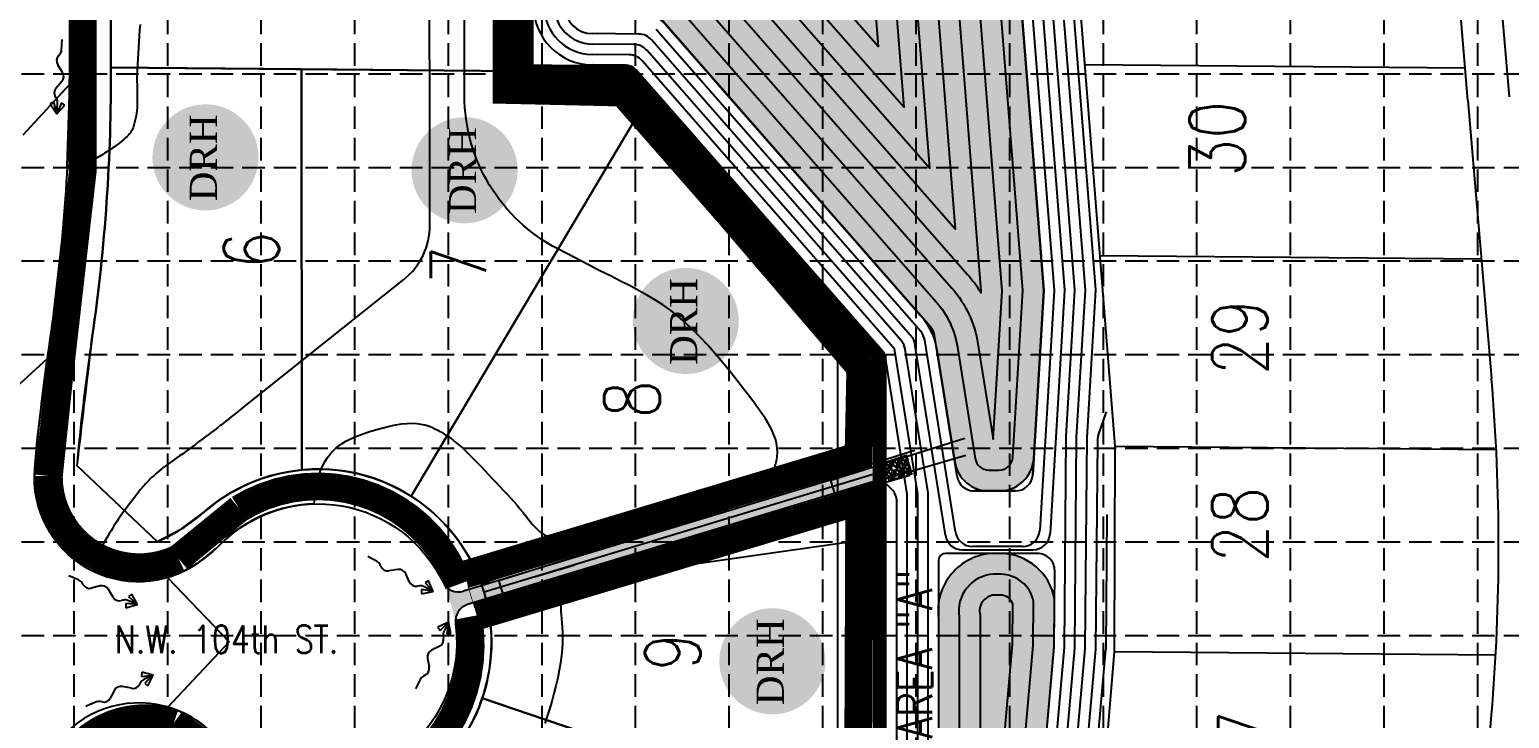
# Model space of a CAD drawing. Extents: x 4918 to 6001, y 3085 to 4816.
# Drawn here: x 5203.9 to 5630.9, y 3953.6 to 4152.3 of the extents above; entities that cross this region are included whole.
import ezdxf
from ezdxf.enums import TextEntityAlignment as Align

# ---------------------------------------------------------------- set-up
doc = ezdxf.new("R2010")
doc.units = 0
doc.header["$LTSCALE"] = 40
doc.header["$MEASUREMENT"] = 0
for name, pattern in [('ACAD_ISO02W100', [15, 12, -3]), ('HIDDEN', [0.35, 0.25, -0.1]), ('HIDDEN2', [0.175, 0.125, -0.05]), ('PROPERTY', [2.7375000000000003, 1.875, -0.1, 0.1875, -0.1, 0.1875, -0.1, 0.1875])]:
    doc.linetypes.add(name, pattern=pattern)
doc.layers.get('0').update_dxf_attribs({"linetype": 'CONTINUOUS'})
for name, color, linetype in [('area', 1, 'CONTINUOUS'), ('ARROWS', 252, 'CONTINUOUS'), ('base', 5, 'CONTINUOUS'), ('COMMON-AREA$', 3, 'CONTINUOUS'), ('cont-int-pr', 6, 'CONTINUOUS'), ('CONT-PHASE2', 6, 'CONTINUOUS'), ('curb-pr', 3, 'CONTINUOUS'), ('curb-pr-fu', 12, 'CONTINUOUS'), ('DRAINARROW-PR', 7, 'CONTINUOUS'), ('grid', 2, 'CONTINUOUS'), ('LEGEND', 7, 'CONTINUOUS'), ('lots-num-pr-fu', 12, 'CONTINUOUS'), ('lots-pr', 4, 'CONTINUOUS'), ('lots-pr-fu', 12, 'HIDDEN2'), ('lots-pr-num', 3, 'CONTINUOUS'), ('POND-PR-HATCH', 7, 'CONTINUOUS'), ('PROPLINE-PHASE 1', 5, 'PROPERTY'), ('rw-pr', 5, 'CONTINUOUS'), ('rw-pr-ut-fu', 12, 'CONTINUOUS'), ('SILT FENCE', 200, 'CONTINUOUS'), ('SODDED LOT', 2, 'CONTINUOUS'), ('street-name-pr$', 4, 'CONTINUOUS'), ('STS-FLUME-A-HATCH', 254, 'CONTINUOUS'), ('sts-pr-ut', 4, 'CONTINUOUS')]:
    doc.layers.add(name, color=color, linetype=linetype)
doc.styles.add('DRHorton', font='dutcheb.ttf')
doc.styles.add('S100', font='simplex.shx', dxfattribs={"width": 0.8, "height": 5})
doc.styles.add('S240', font='simplex.shx', dxfattribs={"width": 0.8, "height": 10})

# ---------------------------------------------------------------- blocks, each defined once
blk = doc.blocks.new('*U2')
for p, q in [((3.459291519902763e-09, 0.9210410768570796), (3.294843509138445e-09, 1.071887369261276)), ((-0.03935552548790611, 0.8326145054362541), (-0.02084044059213852, 0.8577035896881853)), ((0.03935552869953085, 0.5992811740026696), (-0.03935552548819032, 0.705939531099034)), ((-0.03935552779526574, 0.3659478402376521), (0.039355528701293, 0.4726061995586406)), ((-0.02084044420539044, 0.214183779626353), (-0.03935552779176987, 0.2392728657953853)), ((-0.05448781759650956, 0.1615770675704766), (-0.1073734865445317, 0.1360487793307357)), ((-0.1073734865445317, 0.1360487793307357), (0, 0)), ((0, 0), (-0.05448781759650956, 0.1615770675704766)), ((0.05553357722325813, 0.164177822375791), (0, 0)), ((0, 0), (-1.644195890548872e-10, 0.1508462924047649)), ((0, 0), (0.1057630912840466, 0.1337544070452168)), ((0.1057630912840466, 0.1337544070452168), (0.05553357722325813, 0.164177822375791))]:
    blk.add_line(p, q)
for centre, radius, start, end in [((-0.1066666630046601, 0.9210410768575408), 0.1066666664639516, 323.5736533133453, 359.9999999997523), ((0.0464706971105045, 0.7692770182674515), 0.1066666666131935, 143.573653372874, 216.4263466268689), ((-0.04647069392542502, 0.5359436867794611), 0.1066666666668579, 323.5736533594206, 36.42634664217348), ((0.04647069483273573, 0.3026103530188873), 0.1066666666666699, 143.5736533607184, 216.426346642444), ((-0.1066666668305784, 0.1508462924046365), 0.1066666666661588, 6.896834042118882e-11, 36.42634664145467)]:
    blk.add_arc(centre, radius, start, end)
blk = doc.blocks.new('DRHorton')
h = blk.add_hatch(color=1)
h.paths.add_polyline_path([(78.69822540696084, 25.78470422915278, 1), (40.43404856909645, 25.78470422915278, 1)])
h.paths.add_polyline_path([(42.32948281545312, 17.90510793809595), (76.50029822822269, 17.90510793809595), (76.50029822822269, 34.86907338622756), (42.32948281545312, 34.86907338622756)], flags=24)
at = {"layer": 'base', "color": 176, "style": 'DRHorton'}
blk.add_text('DRH', height=9.814143575853077, dxfattribs=at).set_placement((59.39083912051757, 21.64263810623019), align=Align.CENTER)

msp = doc.modelspace()

# ---------------------------------------------------------------- hatches: boundary and pattern name
at = {"layer": 'LEGEND', "linetype": 'ACAD_ISO02W100'}
h = msp.add_hatch(dxfattribs=at)
h.set_pattern_fill('GRAVEL', color=240, scale=2.468248200017373, angle=105.6652026566405, style=0)
h.set_pattern_definition([(333.6780026566405, (5623.062538144704, 3882.247248654871), (26.72083500108583, -13.01434140834083), [0.3320682398375371, -32.87481498187299]), (290.6349026566405, (5623.360176806645, 3882.100004174416), (-10.37413737686485, 27.8523509270246), [0.5698395254416105, -56.41409574098203]), (238.1756026566405, (5623.560995295047, 3881.566722995447), (19.47760958970734, 31.09678157616919), [0.4018011879844281, -39.77836697542237]), (12.93890265664057, (5624.415058811883, 3880.806478177918), (-48.19781131848264, -10.95275889447997), [0.5189195650752522, -51.37302706945718]), (38.49890265664055, (5624.920802618319, 3880.922670328558), (-25.18646418398979, -19.88044797330219), [0.5088417076745818, -50.37539817073321]), (102.9389026566406, (5625.319033152584, 3881.239424226078), (10.95275889447996, -48.19781131848262), [0.518919565075252, -51.37302706945717]), (143.3594026566405, (5625.202841001945, 3881.745168032513), (32.42971160720663, -24.23074138587366), [0.6862445788026296, -67.93815899999993]), (177.9205026566405, (5624.652202066029, 3882.154713663217), (-56.94974121363357, 1.973751428078018), [0.6478855335261606, -64.1406900333237]), (227.0948026566405, (5624.004742956592, 3882.17822259541), (-25.56363191055916, -27.67661103133081), [0.5206769577936649, -51.54707559128142]), (280.9016026566405, (5623.65027207095, 3881.79683633503), (-4.954577515026104, 26.80870352875995), [0.5944331505065782, -29.12721203358131]), (328.0626026566405, (5623.762692522775, 3881.213130849128), (34.13981713776815, -21.18770707892144), [0.7687309653990101, -76.10442234421062]), (244.4793026566405, (5623.779023313609, 3883.165944534559), (-9.59413507136369, -20.63477179888626), [0.2623772519100466, -25.97545901026361]), (277.1344026566405, (5623.665980863993, 3882.929166536676), (-3.910901107801188, 32.22830869289069), [0.499171111226909, -49.41805848737749]), (330.6652026566405, (5623.727977008884, 3882.433859087353), (2.376568107487108, 0.6664660365277241), [0.3490621286946567, -3.141566562996512]), (308.8638026566405, (5623.489441532356, 3882.187523471673), (-8.085466865654524, 10.5499036763914), [0.1879768464169231, -18.60964115257398]), (37.46660265664053, (5623.607391161642, 3882.041157730539), (-6.463236994368652, -4.37596483218365), [0.2658377358864709, -13.02608608216008]), (136.6290026566405, (5623.818389265636, 3882.20286700845), (-6.752536819217765, 5.796764100240479), [0.4317681893808347, -13.96046858900672]), (267.2303026566405, (5623.504528327609, 3882.499370189534), (1.04363162698951, 5.41960054305417), [0.3122111830683972, -7.493075798386133]), (122.0547026566405, (5623.993941343211, 3880.662748654744), (-13.79434455864589, 21.76628631306788), [0.4373735810430781, -43.30009559443373]), (176.0114026566405, (5623.761813783459, 3881.03344181648), (28.80810632177909, -2.175132636797199), [0.3669322456627824, -36.32621580492125]), (38.86380265664051, (5623.02921485319, 3882.366077023473), (-10.5499036763914, -8.085466865654524), [0.3759512245856462, -18.42166677440526]), (89.27570265664052, (5623.321946335467, 3882.60197628204), (-0.4650250225015675, -25.76507157749688), [0.4373735810430737, -43.30009559443318]), (85.10920265664059, (5625.467413113887, 3881.075957469523), (-1.420794848570463, -13.21577023631639), [0.4217742524189683, -20.66694824152225]), (40.44030265664053, (5625.503372623366, 3881.496196198872), (-22.80992527904863, -19.21394471125418), [0.3533988407820833, -34.98653707063858]), (172.4666026566405, (5625.399117566958, 3883.056308527488), (-13.21576876404117, 1.420808921751199), [0.3759512245856462, -18.42166677440526]), (123.0192026566405, (5625.026410185046, 3883.105597353569), (18.17031356192818, -28.22952097820453), [0.413754914017112, -40.96162541652508]), (175.1092026566405, (5625.725685823801, 3881.891790515178), (13.21577023631639, -1.420794848570468), [0.2108871262094845, -20.87783536773176]), (206.97510265664, (5625.439105516775, 3882.913714485164), (-8.839807023763651, -5.042425567231867), [0.1258559757188854, -12.45978849288545]), (271.6290026566405, (5625.326941806476, 3882.856625519929), (0.3771649004937272, 7.796167949352096), [0.5088417076745811, -9.668004787058042]), (291.6742026566405, (5625.341406603931, 3882.347988754002), (-9.041223886903538, 23.09920775320413), [0.471558818613319, -46.68425640001718]), (49.3553026566405, (5624.032280329119, 3882.262848933175), (-4.086666973441003, -3.709501909457803), [0.3559756919029053, -8.543419073917931]), (98.82240265664052, (5624.264151147345, 3882.532950222576), (-6.576764940324158, 41.73458080797573), [0.621490087275174, -61.52741250556961]), (166.6106026566405, (5624.16883171094, 3883.147086040501), (19.30183585767122, -4.841008484547661), [0.2541209616809885, -25.15804925386387]), (195.6652026566405, (5623.921617355933, 3883.205932484377), (-1.710101541770254, -3.043033202351397), [0.1480948920010423, -2.32015330801633]), (225.9216026566405, (5625.283438899371, 3882.280463431651), (13.97011752753901, 14.17151978516268), [0.3428989129392135, -33.94710098390293]), (153.6780026566405, (5625.04490342284, 3882.034127815972), (-26.72083500108583, 13.01434140834083), [0.6641364796750742, -32.54274674203544]), (105.6652026566405, (5624.449626098976, 3882.328616776884), (-3.043033202351397, 1.710101541770253), [0.6417445320045165, -1.826503668012855]), (70.97000265664055, (5624.276344983101, 3882.946524293621), (-9.971337588989986, -28.43092662673983), [0.3902645958975466, -38.63616537487872]), (359.7198026566405, (5624.403595488648, 3883.315459976714), (10.17273554575107, 0.2892962966054022), [0.3593818744189297, -17.60973652900955]), (313.3112026566405, (5624.762973553953, 3883.313702498074), (36.42854003262377, -38.49010666116607), [0.5851352595371181, -57.92848695585447]), (281.0913026566405, (5625.164353789242, 3882.887934591273), (6.287501149203502, -31.5618395290992), [0.6190341803161512, -61.28431720859759])])
h.paths.add_polyline_path([(5458.532894468024, 4024.060026809247), (5456.975732452311, 4029.612750251862), (5450.472611222107, 4027.469633360868), (5451.746817781699, 4022.356639649721)])
at = {"layer": 'POND-PR-HATCH'}
h = msp.add_hatch(color=150, dxfattribs=at)
edge = h.paths.add_edge_path()
edge.add_line((5483.904778530373, 4001.192352120444), (5481.791906455123, 4001.210403958524))
edge.add_arc((5482.603431615627, 3984.626897270065), 16.60335108260644, 92.80157299274954, 187.4865686755822)
edge.add_line((5466.141616925183, 3982.463584008013), (5466.141616925184, 3893.728423847992))
edge.add_arc((5446.141616925185, 3893.728423847992), 19.99999999999918, 318.7673573605035, 359.9999999999987, ccw=False)
edge.add_line((5461.182407269881, 3880.546063444526), (5390.452650199018, 3799.84492839177))
edge.add_arc((5375.411859854321, 3813.027288795236), 19.99999999999995, 269.830794414638, 318.76735736050523, ccw=False)
edge.add_arc((5374.963299607884, 3782.754884661567), 10.27987285696752, 87.82858742281255, 174.3552667619689)
edge.add_line((5364.733274784025, 3783.766011784459), (5364.81480096473, 3711.283361881098))
edge.add_arc((5384.814788313707, 3711.305857231157), 20.00000000000026, 180.06444444444, 213.1494278836123)
edge.add_line((5368.069842431835, 3700.369368424726), (5398.650015118611, 3653.547820324453))
edge.add_arc((5415.394961000483, 3664.484309130883), 19.99999999999975, 213.1494278836091, 269.49416666668)
edge.add_line((5415.2183941515, 3644.485088542374), (5443.531401182965, 3644.235121879192))
edge.add_arc((5443.372491018881, 3626.235823349534), 18.00000000000049, 0.06444444438369601, 89.49416666668122, ccw=False)
edge.add_line((5461.372479632961, 3626.256069164569), (5461.488456738149, 3523.144064572231))
edge.add_arc((5481.488444087126, 3523.16655992227), 20.00000000000015, 180.0644444443826, 217.5342368434536)
edge.add_line((5465.628655368421, 3510.981852219659), (5466.883385449442, 3509.348677713574))
edge.add_arc((5482.743174168145, 3521.533385416187), 20.00000000000019, 217.534236843463, 259.3136500369481)
edge.add_line((5479.034523881642, 3501.88024538584), (5485.102844241087, 3500.735121603845))
edge.add_arc((5485.479388083919, 3505.442974948673), 4.722887716427364, 265.4270996784497, 352.8417229419726)
edge.add_line((5490.165464226174, 3504.854452416423), (5481.646654137694, 3732.248607654627))
edge.add_line((5481.646654137694, 3732.248607654627), (5483.808094471523, 3796.197746751542))
edge.add_line((5483.808094471523, 3796.197746751542), (5499.48599911899, 3974.361378260812))
edge.add_line((5499.48599911899, 3974.361378260812), (5499.601882787002, 3987.924948076942))
edge.add_arc((5483.943701435217, 3985.318819629636), 15.87358021144725, 9.449617136943706, 90.14049259077369)
edge = h.paths.add_edge_path()
edge.add_line((5377.548137894598, 4157.020495841559), (5380.126432219919, 4156.997732889234))
edge.add_arc((5380.038148795423, 4146.99812259498), 9.99999999999969, 41.23264263944702, 89.494166666654, ccw=False)
edge.add_line((5387.558543967777, 4153.589302796707), (5460.976335091065, 4069.821178571589))
edge.add_arc((5445.935544746359, 4056.638818168135), 19.99999999999959, 9.073396660392973, 41.232642639450376, ccw=False)
edge.add_line((5465.685287458572, 4059.792809734603), (5470.821074935846, 4027.633408175287))
edge.add_arc((5480.695946291953, 4029.210403958522), 10.00000000000033, 189.0733966603952, 270)
edge.add_line((5480.695946291953, 4019.210403958522), (5483.632529255322, 4019.210403958521))
edge.add_arc((5483.632529255323, 4029.210403958521), 10.00000000000045, 269.9999999999948, 356.5975402429835)
edge.add_line((5493.614902064626, 4028.616911670378), (5496.494600425227, 4077.052625475191))
edge.add_line((5496.494600425227, 4077.052625475191), (5482.706710713408, 4251.915823919955))
edge.add_line((5482.706710713408, 4251.915823919955), (5487.214373998422, 4381.384790197759))
edge.add_arc((5378.902387464779, 4171.796670138228), 14.83810361009401, 190.2218011538935, 264.7634201652053)
edge.add_line((5474.675172591338, 4382.83548956816), (5474.622579200853, 4376.126265911968))
edge.add_arc((5459.623040050275, 4376.243846821486), 14.99999999999939, 317.0773806760622, 359.55086940928913, ccw=False)
edge.add_line((5470.607151634029, 4366.028696665192), (5436.352192942358, 4329.19514230629))
edge.add_line((5436.352192942358, 4329.19514230629), (5396.588652579971, 4305.819544651928))
edge.add_line((5396.588652579971, 4305.819544651928), (5381.704841987028, 4303.970518854756))
edge.add_arc((5384.170501699959, 4284.123087731811), 20.00000000000021, 97.08161116217877, 180.0644444444439)
edge.add_line((5364.170514350983, 4284.100592381751), (5364.299791925766, 4169.163511907534))
edge.add_arc((5480.860855324549, 4381.384790197751), 6.353518673872713, 356.0119276877163, 526.8012240340605)
edge.add_line((5483.455040873891, 4387.184566130909), (5478.266669775207, 4387.184566130909))
msp.add_hatch(color=150, dxfattribs=at).paths.add_polyline_path([(5482.706710713408, 4251.915823919958), (5487.214373998422, 4381.384790197761, 0.2957459542866562), (5483.455040873892, 4387.184566130909), (5478.266669775207, 4387.184566130909, 0.234100031451035), (5474.675172591338, 4382.83548956816), (5474.622579200853, 4376.126265911968, -0.1874768186066045), (5470.607151634029, 4366.028696665192), (5436.35219294236, 4329.195142306291), (5396.588652579972, 4305.819544651928), (5381.704841987028, 4303.970518854756, 0.3787804555135879), (5364.170514350983, 4284.100592381751), (5364.299791925766, 4169.163511907534, 0.3372252390650899), (5377.548137894602, 4157.020495841559), (5380.126432219919, 4156.997732889234, -0.2137495212348395), (5387.558543967777, 4153.589302796708), (5460.976335091065, 4069.821178571589, -0.1412494700033303), (5465.685287458572, 4059.792809734603), (5470.821074935846, 4027.633408175287, 0.3685556797465885), (5480.69594629195, 4019.210403958522), (5483.632529255322, 4019.210403958521, 0.3969253969019759), (5493.614902064626, 4028.616911670378), (5496.494600425227, 4077.052625475194)])
at = {"layer": 'STS-FLUME-A-HATCH'}
msp.add_hatch(color=150, dxfattribs=at).paths.add_polyline_path([(5449.720831762443, 4022.60959550144), (5448.562402087921, 4026.438177574373), (5329.111595240852, 3990.295460333084, -0.369172224397012), (5323.161336737272, 3992.906331061956, -0.05953056490838093), (5326.765340169114, 3980.995186835068, -0.3691722243951395), (5330.270024915373, 3986.466878260151)])

# ---------------------------------------------------------------- linework, layer by layer
at = {"color": 7}
msp.add_line((5349.592188830372, 3994.417824388917), (5360.868166256341, 3997.772165730639), dxfattribs=at)
at = {"layer": 'area', "color": 7, "flags": 128}
msp.add_lwpolyline([(5347.268989091091, 4196.539890719159), (5227.269064997607, 4196.404918618751), (5227.330993460077, 4141.346053392441), (5282.331574417934, 4140.860470505333), (5347.332261005002, 4140.286599820643)], close=True, dxfattribs=at)
msp.add_lwpolyline([(5282.331574417934, 4140.860470505333), (5227.330993459378, 4141.346053392383), (5227.33328580419, 4139.307993669168, -0.03728565400306597), (5221.598269193018, 4061.327427345812, -0.0006825624629997068), (5217.490177263557, 4026.514639521036), (5240.670462066591, 4004.644246283355), (5247.694064417905, 4008.245847736911), (5254.022118148911, 4012.963713673747, -0.1588869301228586), (5282.461566903912, 4025.287782405841), (5282.331574417934, 4140.860470505333)], format="xyb", dxfattribs=at)
for points in [[(5282.331574417934, 4140.860470505333), (5227.330993459611, 4141.346053392412), (5227.33328580419, 4139.307993669168, -0.03728565400306597), (5221.598269193018, 4061.327427345812, -0.0006825624630008324), (5217.490177263557, 4026.514639520978), (5240.670462067057, 4004.644246283297), (5247.694064417206, 4008.245847736736), (5254.022118149143, 4012.963713673951, -0.1588869301200364), (5282.461566903912, 4025.287782405783)], [(5377.87711467273, 4125.151820857911), (5364.747131958655, 4140.13284938435), (5282.331574417702, 4140.860470505246), (5282.461566903912, 4025.287782405754, -0.1665138631097708), (5313.965967625198, 4017.704143588275)], [(5437.141616925182, 4029.340463495948), (5437.141616925415, 4057.532295525005), (5377.87711467273, 4125.151820857853), (5313.965967625198, 4017.704143588275, -0.16651386310868), (5334.204542694664, 3992.397248842655)], [(5437.14161692495, 4029.34046349589), (5334.204542694431, 3992.397248842626, -0.1696337628449116), (5334.485025886963, 3959.420645398775), (5437.14161692495, 3924.537496636756)], [(5437.141616925415, 3892.599822557608), (5437.141616926114, 3924.537496636465), (5334.485025887196, 3959.420645398746, -0.1665138631094065), (5314.679844387392, 3933.773157641135), (5382.774485857975, 3830.568092654972)]]:
    msp.add_lwpolyline(points, format="xyb", close=True, dxfattribs=at)
at = {"layer": 'cont-int-pr', "color": 43}
for points, elevation in [([(5265.021466547575, 4042.921085478782), (5311.841303625553, 4080.207149826763, 0.2287150923331019), (5319.382018993016, 4095.874566793314), (5319.061479362933, 4382.063607501106, 0.4595795457121534), (5277.100627183695, 4422.197768806506, 0.07516855689530787), (5254.692633371865, 4415.052277056914), (5254.679036378795, 4415.04691656174), (5243.671456241464, 4410.738226171581), (5242.289591350513, 4410.197323638794)], 1223), ([(5285.9747997849, 4015.490397352588), (5286.053202920914, 4016.421282555059), (5286.392016765566, 4019.079459454093), (5286.809171692095, 4021.382237874084), (5287.298028645476, 4023.367482852026), (5287.851948570682, 4025.073059424914), (5288.464292412685, 4026.536832629743), (5289.128421116459, 4027.796667503508), (5289.837695626977, 4028.890429083201), (5290.58547688921, 4029.855982405817), (5291.368777338897, 4030.726874513538), (5292.19921537482, 4031.51938046929), (5293.092060886526, 4032.245457341187), (5294.062583763564, 4032.917062197343), (5295.126053895479, 4033.546152105868), (5296.297741171819, 4034.144684134879), (5297.592915482132, 4034.724615352487), (5299.026846715963, 4035.297902826807), (5300.605952649117, 4035.871853631826), (5302.301242602418, 4036.435174865035), (5304.074873782948, 4036.971923629799), (5305.889003397787, 4037.466157029482), (5307.705788654017, 4037.90193216745), (5309.487386758718, 4038.263306147067), (5311.195954918973, 4038.5343360717), (5312.793650341863, 4038.699079044711), (5314.251703651661, 4038.74635291352), (5315.577639141417, 4038.684018501751), (5316.788054521372, 4038.524697377082), (5317.899547501771, 4038.281011107191), (5318.928715792855, 4037.965581259756), (5319.892157104866, 4037.591029402453), (5320.806469148048, 4037.169977102962), (5321.688249632643, 4036.715045928959), (5322.552547152823, 4036.235425257917), (5323.408213838483, 4035.726575706489), (5324.262552703448, 4035.180525701121), (5325.122866761542, 4034.58930366826), (5325.99645902659, 4033.944938034354), (5326.890632512417, 4033.239457225849), (5327.812690232847, 4032.464889669192), (5328.769935201705, 4031.613263790832), (5329.7673467466, 4030.680040221333), (5330.80060945027, 4029.674408407746), (5331.863084209238, 4028.608990001237), (5332.948131920029, 4027.496406652975), (5334.049113479164, 4026.349280014127), (5335.159389783166, 4025.180231735862), (5336.27232172856, 4024.001883469347), (5337.381270211868, 4022.826856865751), (5338.479706781337, 4021.665891384078), (5339.561545592113, 4020.522197714679), (5340.620811451068, 4019.397104355739), (5341.651529165072, 4018.291939805447), (5342.647723540996, 4017.208032561988), (5343.603419385709, 4016.146711123549), (5344.512641506084, 4015.109303988318), (5345.369414708991, 4014.097139654481), (5346.170751397864, 4013.112210952808), (5346.925614362399, 4012.159168044405), (5347.645953988853, 4011.243325422961), (5348.343720663485, 4010.369997582165), (5349.030864772555, 4009.544499015706), (5349.719336702319, 4008.772144217274), (5350.421086839037, 4008.058247680556), (5351.148065568969, 4007.408123899244), (5351.924837526528, 4006.830630237582), (5352.826424338754, 4006.348795542046), (5353.940461880843, 4005.98919152967), (5355.354586027994, 4005.778389917483), (5357.156432655401, 4005.742962422521), (5359.43363763826, 4005.909480761814), (5362.273836851768, 4006.304516652396), (5365.764666171123, 4006.954641811299), (5369.948068357428, 4007.872235739893), (5374.683213715422, 4009.012909076903), (5379.78357943575, 4010.31808024539), (5385.062642709058, 4011.729167668417), (5390.333880725993, 4013.187589769045), (5395.410770677202, 4014.634764970337), (5400.106789753331, 4016.012111695354), (5404.235415145026, 4017.261048367158), (5407.655757402025, 4018.338917088756), (5410.409460510434, 4019.266754682925), (5412.583801815449, 4020.081521652385), (5414.266058662271, 4020.820178499859), (5415.543508396095, 4021.519685728066), (5416.503428362118, 4022.217003839729), (5417.23309590554, 4022.94909333757), (5417.819788371557, 4023.752914724308), (5418.334327305174, 4024.657143631635), (5418.781711050624, 4025.657316207126), (5419.150482151946, 4026.740683727324), (5419.42918315318, 4027.894497468775), (5419.606356598367, 4029.106008708022), (5419.670545031544, 4030.36246872161), (5419.610290996753, 4031.651128786083), (5419.414137038032, 4032.959240177986), (5419.07137368667, 4034.280665731628), (5418.574283422942, 4035.63571451238), (5417.915896714374, 4037.051307143378), (5417.089244028488, 4038.55436424776), (5416.087355832809, 4040.171806448659), (5414.903262594862, 4041.930554369215), (5413.52999478217, 4043.857528632561), (5411.960582862259, 4045.979649861834), (5410.195056785301, 4048.309587617739), (5408.261444432076, 4050.803007211254), (5406.194773166012, 4053.401322890923), (5404.030070350537, 4056.045948905291), (5401.80236334908, 4058.678299502904), (5399.546679525071, 4061.239788932308), (5397.298046241937, 4063.671831442047), (5395.091490863108, 4065.915841280668), (5392.950365448702, 4067.929389231198), (5390.8513208456, 4069.734672214601), (5388.759332597373, 4071.370043686321), (5386.639376247594, 4072.873857101803), (5384.456427339833, 4074.284465916493), (5382.175461417662, 4075.640223585836), (5379.76145402465, 4076.979483565279), (5377.179380704372, 4078.340599310266), (5374.407576272276, 4079.755061676959), (5371.477812631328, 4081.226911124388), (5368.43522095637, 4082.7533255123), (5365.324932422248, 4084.331482700443), (5356.294768682439, 4089.02138473911, -0.2796284452211852), (5329.340065619419, 4133.337612452952), (5329.086455441012, 4358.815337696194)], 1222), ([(5265.021466547575, 4042.921085478782, -0.003460605000222545), (5259.035582739111, 4038.208462397507, -1.526203992995154e-05), (5259.032148868129, 4038.205797404564), (5258.977341078968, 4038.163264476577, -0.01149767495193612), (5244.329015337829, 4027.325959022477, 0.03154562310309162), (5239.148104397205, 4023.161676954557, 0.006201677120732422), (5238.947086824901, 4022.973464468923, 0.004004120396180868), (5238.641767389503, 4022.675669427626, 0.02531177289494209), (5236.35366680568, 4020.166015902558, 0.01240162928333051), (5232.084920809183, 4014.709164287667, 0.0001553225224725583), (5232.04151186422, 4014.650706108358, 4.951337910175345e-05), (5231.905413980643, 4014.467268159327, 0.03466113212235285), (5224.913445106486, 4003.532895673542, -0.06137486951030199), (5220.630441479314, 3997.561645506786, -0.008099833400216036), (5220.595515875713, 3997.524974052682, -0.0001913330136325158), (5220.216051338773, 3997.139545077247, -0.2899938257476839), (5205.368098957743, 4025.598890408285), (5206.01072556739, 4033.764169475857), (5208.90328585418, 4057.359490086808), (5194.102592469718, 4043.862808723767), (5183.189911197728, 4061.219502461333), (5180.073828642135, 4037.321704551389)], 1223)]:
    msp.add_lwpolyline(points, format="xyb", dxfattribs=dict(at, elevation=elevation))
at = {"layer": 'cont-int-pr', "color": 43, "flags": 128}
for points, elevation in [([(5235.726688679389, 4153.796853530643, 0.007234524997105123), (5234.900610227182, 4140.531376031992, 0.02169692878446883), (5234.880945027651, 4135.99674699036, -0.01775264939601615), (5234.900610227185, 4130.455459893771, -0.06950687192976245), (5233.855068880894, 4124.39161144499, -0.125030154715701), (5232.02344838882, 4121.45908657299, -0.02217686227835764), (5230.543345144376, 4120.162565150527, -0.01650974900573429), (5228.426996090866, 4118.580214138813, -0.01253565637344551), (5224.51599172156, 4115.995834593878, -0.02794867163315722), (5222.672672414125, 4114.981692286766, -0.04439791534689293), (5219.833075103228, 4113.918190207329, -0.02802498855097028), (5215.144061643185, 4112.901190394795, -0.01200973524356212), (5214.891760410399, 4112.867299386837, -0.001319558098215206), (5214.680197612431, 4112.844603021137), (5215.476588868093, 4136.57040822934), (5201.933828091595, 4121.830594286582)], 1224), ([(5285.9747997849, 4015.490397352588, 0.1890457992659567), (5259.109616921441, 4004.039874059265, -0.1235301172031075), (5243.696738210578, 3994.302781982043, -0.7920307601949578)], 1222), ([(5243.696738210578, 3994.302781982043), (5261.410156264585, 3975.734668366046), (5243.781788909381, 3956.887987186208, -0.101231165433504), (5254.426086695043, 3951.2944283067, 0.2840969437082562), (5296.165756260849, 3936.538256604459, -24.05925607705914)], 1222)]:
    msp.add_lwpolyline(points, format="xyb", dxfattribs=dict(at, elevation=elevation))
at = {"layer": 'cont-int-pr', "color": 43, "elevation": 1221, "flags": 128}
for points in [[(5435.028364460101, 4022.343128674943), (5473.70294985545, 4034.468489581282)], [(5339.313812636756, 3993.382386811928), (5459.308545678742, 4031.003460964901)], [(5436.186794134622, 4018.514546602009), (5474.018642825359, 4029.549774951252)], [(5340.472242311276, 3989.553804738995), (5457.828022626024, 4023.785487268267)], [(5436.186794134622, 4018.514546602009), (5435.028364460101, 4022.343128674943)], [(5340.472242311276, 3989.553804738995), (5339.313812636756, 3993.382386811928)]]:
    msp.add_lwpolyline(points, dxfattribs=at)
at = {"layer": 'cont-int-pr', "color": 43, "elevation": 1222}
msp.add_lwpolyline([(5445.723568096485, 4005.211604996211), (5362.728053710644, 3993.349593585688), (5361.112812952041, 3992.791843022341), (5359.97905046217, 3992.305866427021), (5359.215691321814, 3991.853791165111), (5358.711660611761, 3991.397744601998), (5358.355883412793, 3990.899854103067), (5358.056129255482, 3990.329334194153), (5357.795545469535, 3989.683748042892), (5357.576123834445, 3988.96774597737), (5357.399856129706, 3988.185978325673), (5357.268734134811, 3987.343095415887), (5357.184749629251, 3986.443747576097), (5357.149894392523, 3985.492585134392), (5357.166160204117, 3984.494258418855), (5357.231997980264, 3983.450096205976), (5357.331695184143, 3982.348141065848), (5357.445998415672, 3981.17311401697), (5357.555654274767, 3979.909736077838), (5357.641409361345, 3978.54272826695), (5357.684010275322, 3977.056811602803), (5357.664203616616, 3975.436707103893), (5357.562735985142, 3973.667135788718), (5357.365112013052, 3971.740679555061), (5357.075868461429, 3969.681363817849), (5356.704300123592, 3967.521074871291), (5356.259701792857, 3965.291699009602), (5355.751368262543, 3963.025122526993), (5355.188594325968, 3960.753231717674), (5354.580674776449, 3958.50791287586), (5353.936904407304, 3956.321052295761), (5353.261930639418, 3954.215236102444), (5352.541811403938, 3952.175849744396)], dxfattribs=at)
at = {"layer": 'CONT-PHASE2', "color": 5, "flags": 128}
for points, elevation in [([(5476.698484517941, 4251.78396941528), (5481.203767410387, 4381.184566130909), (5480.662415400545, 4381.184566130909), (5480.622394861084, 4376.079233548162, -0.1874768186065981), (5475.000796267531, 4361.942636602675), (5440.148740884362, 4324.467038163621), (5398.559687556557, 4300.01828514624), (5382.444539900907, 4298.016289517873, 0.3787804555135798), (5370.170510555676, 4284.107340986769), (5370.299110315207, 4169.772887118631, 0.3159034586997335), (5377.88093480665, 4163.017791514511), (5380.179402274616, 4162.997499065787, -0.2137495212348425), (5392.070781071188, 4157.544010917744), (5465.488572194477, 4073.775886692626, -0.141249470003328), (5471.610210272236, 4060.739007204544), (5476.74599774951, 4028.579605645228, 0.3685556797466232), (5480.695946291952, 4025.210403958522), (5483.632529255324, 4025.210403958521, 0.3969253969019511), (5487.625478379045, 4028.973007043264), (5490.480554406612, 4076.994580154626)], 1214), ([(5470.690258322475, 4251.652114910609), (5474.193211068746, 4352.263815985835), (5443.945288826365, 4319.73893402095), (5400.530722533142, 4294.217025640553), (5383.184237814787, 4292.06206018099, 0.3787804555136045), (5376.170506760369, 4284.114089591788), (5376.298106646765, 4170.668594997756, 0.2458260009732957), (5378.344531979251, 4169.013932392968), (5380.232372329314, 4168.997265242339, -0.2137495212348566), (5396.583018174601, 4161.498719038781), (5470.00080929789, 4077.730594813662, -0.1412494700033272), (5477.5351330859, 4061.685204674485), (5481.92532693161, 4034.194579832206), (5484.466508387997, 4076.936534834057)], 1213), ([(5464.682032127008, 4251.520260405939), (5467.637393388231, 4336.404055684054), (5447.741836768368, 4315.01082987828), (5402.501757509726, 4288.415766134866), (5383.923935728666, 4286.107830844107, 0.3787804555135489), (5382.170502965062, 4284.120838196806), (5382.293343044325, 4174.907155163303, -0.1950487500016135), (5401.095255278013, 4165.453427159818), (5474.513046401302, 4081.685302934699, -0.04357322086718985), (5478.421263770601, 4076.353737885901), (5478.452462369382, 4076.878489513488)], 1212), ([(5458.673805931541, 4251.388405901267), (5461.081575707715, 4320.544295382271), (5451.53838471037, 4310.282725735609), (5404.472792486311, 4282.614506629179), (5388.174478409262, 4280.589756113128), (5388.287638649254, 4179.982147776142, -0.1526884776440721), (5405.607492381425, 4169.408135280854), (5471.023072903865, 4094.770361634683)], 1211), ([(5452.665579736075, 4251.256551396596), (5454.539776635644, 4305.087177121191), (5406.443827462896, 4276.813247123492), (5394.180443473215, 4275.289758685101), (5394.28270057446, 4184.375826438507, -0.1223666323888264), (5410.119729484837, 4173.362843401891), (5463.620718668995, 4112.319362801673)], 1210), ([(5446.657353540608, 4251.124696891924), (5448.163309314883, 4294.378712337923), (5408.41486243948, 4271.011987617805), (5400.186408537168, 4269.989761257075), (5400.278283887264, 4188.305953952535, -0.09921084743097974), (5414.631966588249, 4177.317551522928), (5456.218364434126, 4129.868363968665)], 1209), ([(5440.649127345141, 4250.992842387252), (5441.786841994123, 4283.670247554655), (5410.385897416065, 4265.210728112118), (5406.192373601121, 4264.689763829049), (5406.274251622956, 4191.89430181352, -0.08075016621873372), (5419.144203691661, 4181.272259643964), (5448.816010199256, 4147.417365135657)], 1208), ([(5477.81699087322, 3796.562327996573), (5493.488249783412, 3974.650437380067), (5493.597112818357, 3987.39227926506, 0.3472062556167877), (5484.165693912183, 3995.189903943532), (5481.932270156429, 3995.208985744307, 0.4438854966508693), (5472.141616925183, 3982.900198812366), (5472.141616925184, 3893.728423847992, -0.1818779381769464), (5465.69464437329, 3876.591355323486), (5394.964887302427, 3795.89022027073, -0.2168314559534919), (5375.335076906919, 3787.027402172811), (5374.744227635083, 3787.029147070748, 0.3554798668741735), (5370.733680336385, 3783.408820812864), (5370.814797169423, 3711.290110486115, 0.1453717256141404), (5373.093326196396, 3703.650315066655), (5403.673498883172, 3656.828766966382, 0.2509263183753242), (5415.271364206195, 3650.484854718927), (5443.58437123766, 3650.234888055745, -0.4113013259057985), (5467.372475837653, 3626.262817769581), (5467.488452942842, 3523.150813177243, 0.1649652728285749), (5470.386591984033, 3514.637264530442), (5471.641322065054, 3513.004090024356, 0.1843436685475354), (5480.147118967592, 3507.776187394944), (5484.079599449234, 3507.034107765818), (5475.642856700712, 3732.237624493624)], 1216), ([(5471.825887274916, 3796.926909241586), (5487.490500447836, 3974.939496499318), (5487.590340171908, 3986.625207618933, 0.3082390336762992), (5484.062998862736, 3989.190562361056), (5482.141190457883, 3989.206981800051, 0.4582670194991252), (5478.141616925183, 3983.494178921196), (5478.141616925184, 3893.728423847992, -0.1818779381769526), (5470.206881476698, 3872.636647202447), (5399.477124405837, 3791.93551214969, -0.2052487919844367), (5376.736331960337, 3781.054710331177), (5376.814793374117, 3711.296859091133, 0.1453717256141395), (5378.116809960958, 3706.931261708584), (5408.696982647733, 3660.109713608311, 0.2509263183753542), (5415.32433426089, 3656.484620895479), (5443.637341292355, 3656.234654232298, -0.4113013259058065), (5473.372472042346, 3626.269566374592), (5473.488449147535, 3523.157561782254, 0.1649652728285714), (5475.144528599644, 3518.292676841225), (5476.399258680666, 3516.659502335138, 0.06116548171258396), (5477.766870547252, 3515.269488683904), (5469.639059263732, 3732.226641332602)], 1215)]:
    msp.add_lwpolyline(points, format="xyb", close=True, dxfattribs=dict(at, elevation=elevation))
for points, elevation in [([(5476.431078470888, 4019.210403958522), (5488.344088266169, 4019.210403958521, 0.3969253969019871), (5493.335274670821, 4023.91365781445), (5496.494600425227, 4077.052625475191), (5482.706710713408, 4251.915823919955)], 1215), ([(5349.311100812213, 4159.100661110819, 0.4113013259053681), (5366.161008237203, 4142.120444658137)], 1220), ([(5352.311098914562, 4159.104035413327, 0.4113013259053646), (5366.187493264551, 4145.120327746413)], 1219), ([(5355.311097016908, 4159.107409715836, 0.4113013259053646), (5366.2139782919, 4148.12021083469)], 1218), ([(5358.311095119255, 4159.110784018345, 0.4113013259053646), (5366.240463319249, 4151.120093922966)], 1217), ([(5471.493642792834, 4023.421906066903), (5465.003434064312, 4064.062456250861, 0.141249470003278), (5463.826195972436, 4066.569548460107), (5386.082231316449, 4155.273743852198)], 1215), ([(5383.341569394626, 4149.297706464571, 0.2137495212348059), (5379.625513520698, 4151.001921510835)], 1217), ([(5471.010794227391, 4007.421906066903), (5462.177343336333, 4062.73542821264, 0.1412494700033217), (5461.000105244457, 4065.242520421886), (5384.71190035554, 4152.285725158385)], 1216), ([(5381.971238433719, 4146.30968777076, 0.2137495212348088), (5378.25518255979, 4148.013902817024)], 1218), ([(5380.600907472808, 4143.321669076948, 0.2137495212348022), (5376.88485159888, 4145.025884123212)], 1219), ([(5463.141616925182, 4018.650289633912), (5456.525161880374, 4060.081372136192, 0.1412494700032562), (5455.347923788498, 4062.588464345437), (5381.971238433719, 4146.30968777076)], 1218), ([(5370.04784674024, 3680.882165642297), (5356.149330933406, 3702.162294863188, -0.1453717256142195), (5355.823826786695, 3703.253694208825), (5355.714922734108, 3800.077245225608, -0.4154084748920911), (5357.720827849575, 3802.079486039261), (5379.474877620924, 3802.015241910677, 0.2168314559535261), (5380.984863035964, 3802.696997148978), (5456.645695959652, 3889.024383935578, 0.1818779381769645), (5457.141616925182, 3890.342619975924), (5457.141616925182, 4018.01551992699, 0.03961085877969912), (5457.116591196404, 4018.330919083638), (5450.736609745555, 4058.281245363004, 0.1412494700032836), (5450.265714508804, 4059.284082246702), (5379.230576511898, 4140.333650383135)], 1220), ([(5379.230576511898, 4140.333650383135, 0.213749521234828), (5375.514520637969, 4142.037865429399)], 1220), ([(5459.214881929493, 4062.262329477678, 0.1412494700033095), (5458.743986692743, 4063.265166361376)], 1217), ([(5453.562700473535, 4059.608273401231, 0.1412494700033001), (5453.091805236785, 4060.61111028493)], 1219), ([(5511.99198199583, 4033.532733635438), (5511.481495987616, 3973.783049046066, -0.01981827114020526), (5511.473863994915, 3973.624748994471), (5495.785576257181, 3795.41477650168), (5493.651840022827, 3732.199782735671), (5502.726807175202, 3490.102534424121, -0.1166976116421673), (5502.280919106599, 3487.843524390893), (5462.70010004504, 3400.902818222093, 0.1074977589978374), (5462.250706060994, 3398.825476818769), (5462.304663793464, 3350.853164166641, -0.4145430376009234), (5460.304665058567, 3348.850914631634), (5447.643954094826, 3348.850914631635, -0.414213562373095), (5445.643954094826, 3350.850914631635), (5445.643954094826, 3373.316774228439)], 1221), ([(5496.540578634175, 3494.958227543782), (5487.648045490305, 3732.188596370731), (5489.794464195208, 3795.779326501825), (5505.4761155606, 3973.9139136019, 0.01981827114011732), (5505.483747553301, 3974.072213653494), (5506.002403706347, 4034.778170437435)], 1219), ([(5499.67932686015, 3491.31298208189), (5490.649942756566, 3732.194189553201), (5492.790020226194, 3795.597051501753), (5508.474989777757, 3973.769331298074, 0.01981827114014841), (5508.482621770459, 3973.927631349668), (5509.001642548936, 4034.676265610134)], 1220), ([(5405.47248760209, 3632.570664430917, -0.2509263183753264), (5393.874622279061, 3638.914576678369), (5353.15033506762, 3701.267860031254, -0.1453717256142776), (5352.82483092091, 3702.359259376892), (5352.711536540841, 3803.086127917297, -0.4154084748920911), (5354.717441656308, 3805.08836873095), (5378.118569571854, 3805.019260445981, 0.2168314559534992), (5379.628554986894, 3805.701015684282), (5453.645695959653, 3890.152985226281, 0.1818779381770232), (5454.141616925183, 3891.471221266628), (5454.141616925182, 4016.107970769879, 0.1984840129966643), (5452.682973785491, 4019.63767211531), (5449.720831762443, 4022.60959550144)], 1221), ([(5471.493642792834, 4023.421906066903, 0.3685556797466156), (5476.431078470888, 4019.210403958522)], 1215), ([(5488.344088266169, 4019.210403958521, 0.3969253969019667), (5493.335274670821, 4023.91365781445)], 1215), ([(5405.525457656784, 3638.570430607469, -0.2509263183753324), (5398.898106043624, 3642.195523320299), (5359.148326799193, 3703.056729695114, -0.1453717256143356), (5358.822822652483, 3704.148129040752), (5358.718308927376, 3797.068362533918, -0.4154084748920911), (5360.724214042843, 3799.070603347572), (5380.831185669997, 3799.011223375372, 0.2168314559534992), (5382.341171085036, 3799.692978613673), (5459.64569595965, 3887.895782644868, 0.1818779381770232), (5460.141616925181, 3889.214018685215), (5460.141616925182, 4018.412250993816)], 1219), ([(5405.551942684131, 3641.570313695746, -0.2509263183753324), (5401.409847925902, 3643.835996641265), (5362.14732266498, 3703.951164527037, -0.1453717256142776), (5361.82181851827, 3705.042563872675), (5361.721695120644, 3794.059479842227, -0.4154084748920911), (5363.72760023611, 3796.06172065588), (5382.187493719069, 3796.007204840065, 0.2168314559535261), (5383.697479134108, 3796.688960078366), (5462.645695959653, 3886.767181354163, 0.1818779381769645), (5463.141616925183, 3888.08541739451), (5463.141616925182, 4018.650289633912)], 1218), ([(5463.28903831081, 3307.004899842683), (5465.320164200411, 3337.073872500829), (5465.251438104508, 3398.176324529243, -0.1074977589978374), (5465.700832088553, 3400.253665932566), (5505.305403671657, 3487.246545377342, 0.1166976116421673), (5505.75129174026, 3489.505555410571), (5496.653737289088, 3732.205375918141), (5498.781132288167, 3795.232501501608), (5514.472738212069, 3973.480166690644, 0.01981827114014841), (5514.48037020477, 3973.638466742238), (5514.811973096233, 4012.45082957724)], 1222), ([(5468.132477822875, 4006.421906066904, 0.3685556797466426), (5473.069913500929, 4002.210403958522)], 1217), ([(5471.010794227391, 4007.421906066903, 0.368555679746636), (5475.948229905444, 4003.210403958521)], 1216), ([(5490.398121288316, 4003.210403958522, 0.3969253969019603), (5495.389307692968, 4007.91365781445)], 1216), ([(5493.343964753956, 4002.210403958522, 0.3969253969019577), (5498.335151158608, 4006.913657814451)], 1217), ([(5487.893620784851, 3500.208487477562, 0.4814452052467415), (5490.263082182221, 3502.248718467566), (5481.646919433256, 3732.106221807718, -0.01780390343243392), (5481.646654137694, 3732.248607654627), (5483.801527822973, 3796.089828695542, -0.01351717641083376), (5483.808094471523, 3796.197746751542), (5499.478367126289, 3974.203078209218, 0.01981827114014293), (5499.48599911899, 3974.361378260812), (5499.672306636357, 3996.167686797658, 0.4167181257899106), (5494.67248911527, 4001.210403958522), (5468.141616925183, 4001.210403958522, 0.4142135623730951), (5466.141616925183, 3999.210403958522), (5466.141616925183, 3886.956816103754, -0.1818779381769204), (5465.645695959653, 3885.638580063407), (5385.053787183223, 3793.68494154306, -0.2168314559535261), (5383.543801768184, 3793.003186304758), (5366.730986429417, 3793.05283796419, 0.4154084748922245), (5364.72508131395, 3791.050597150535), (5364.820814384094, 3705.936998704584, 0.1453717256142195), (5365.146318530804, 3704.845599358946), (5392.634107185935, 3662.758825295605)], 1217)]:
    msp.add_lwpolyline(points, format="xyb", dxfattribs=dict(at, elevation=elevation))
for points, elevation in [([(5485.71082381114, 4251.981751172294), (5499.501623434534, 4077.081648135475)], 1216), ([(5488.714936908873, 4252.047678424633), (5502.508646443842, 4077.110670795758)], 1217), ([(5505.515669453148, 4077.139693456044), (5491.719050006605, 4252.113605676972)], 1218), ([(5508.522692462456, 4077.168716116326), (5494.723163104338, 4252.179532929311)], 1219), ([(5484.352641611664, 4231.041509771551), (5496.494600425227, 4077.052625475191)], 1215), ([(5511.529715471764, 4077.197738776614), (5502.449577110907, 4192.355465541652)], 1220), ([(5379.625513520698, 4151.001921510835), (5366.240463319247, 4151.120093922967)], 1217), ([(5378.25518255979, 4148.013902817024), (5366.213978291899, 4148.120210834692)], 1218), ([(5458.743986692743, 4063.265166361376), (5383.341569394626, 4149.297706464571)], 1217), ([(5375.514520637969, 4142.037865429399), (5366.161008237203, 4142.120444658137)], 1220), ([(5376.88485159888, 4145.025884123212), (5366.187493264551, 4145.120327746416)], 1219), ([(5453.091805236785, 4060.61111028493), (5380.600907472808, 4143.321669076948)], 1219), ([(5496.494600425227, 4077.052625475191), (5493.335274670821, 4023.91365781445)], 1215), ([(5499.501623434534, 4077.081648135475), (5495.389307692968, 4007.91365781445)], 1216), ([(5502.508646443842, 4077.110670795758), (5498.335151158608, 4006.913657814451)], 1217), ([(5503.003164863758, 4034.880075264753), (5505.515669453148, 4077.139693456044)], 1218), ([(5506.002403706347, 4034.778170437435), (5508.522692462456, 4077.168716116326)], 1219), ([(5509.001642548936, 4034.676265610134), (5511.529715471764, 4077.197738776614)], 1220), ([(5468.132477822875, 4006.421906066904), (5459.214881929493, 4062.262329477678)], 1217), ([(5460.141616925182, 4018.412250993816), (5453.562700473535, 4059.608273401231)], 1219), ([(5512.250113731769, 4035.076337978848), (5514.581178783313, 4042.044142417849)], 1221), ([(5493.401830408197, 3498.603473005675), (5484.646148224044, 3732.183003188261), (5486.798908164222, 3795.961601501897), (5502.484195805816, 3974.137494619071), (5503.003164863758, 4034.880075264753)], 1218), ([(5449.720831762443, 4022.60959550144), (5448.562402087922, 4026.438177574373)], 1221), ([(5488.344088266169, 4019.210403958521), (5476.431078470888, 4019.210403958522)], 1215), ([(5473.069913500929, 4002.210403958522), (5493.343964753956, 4002.210403958522)], 1217), ([(5490.398121288316, 4003.210403958522), (5475.948229905444, 4003.210403958521)], 1216)]:
    msp.add_lwpolyline(points, dxfattribs=dict(at, elevation=elevation))
msp.add_lwpolyline([(5512.250113731769, 4035.076337978848, 0.0787370635311948), (5511.99198199583, 4033.532733635438)], format="xyb", dxfattribs=at)
at = {"layer": 'curb-pr', "color": 7, "flags": 128}
for points in [[(5215.137979044863, 4312.943029050093), (5215.333293394817, 4139.294496459181, -0.03728565399340437), (5209.729362875373, 4063.09634306593, 0.01608176716087694), (5205.368098957743, 4025.598890408285, 0.6358306119599015), (5252.473256384706, 3998.520329251168, 0.04142649103834407), (5259.109616921441, 4004.039874059265, -0.5134430448954661), (5323.161336737276, 3992.906331061948)], [(5326.765340169119, 3980.995186835043, -0.7224986314480519), (5258.610219125046, 3947.474493395485, 0.02716446375789658), (5254.4260866952, 3951.294428306487, 0.6636269207171792), (5205.545584780068, 3925.461632107967, 0.01575785719266401), (5209.925482807459, 3888.731588640588, -0.03748819546485113), (5215.701281392299, 3812.1266474107)]]:
    msp.add_lwpolyline(points, format="xyb", dxfattribs=at)
at = {"layer": 'curb-pr-fu', "color": 253}
msp.add_line((5630.885851780236, 4132.86824880385), (5623.380868779081, 4221.526296769578), dxfattribs=at)
at = {"layer": 'curb-pr-fu', "color": 253, "flags": 128}
msp.add_lwpolyline([(5482.706710713408, 4251.91582391995), (5487.214373998422, 4381.384790197761, 0.2957459542866562), (5483.455040873892, 4387.184566130909), (5478.266669775207, 4387.184566130909, 0.234100031451035), (5474.675172591338, 4382.835489568159), (5474.622579200853, 4376.126265911967, -0.1874768186066045), (5470.607151634029, 4366.028696665191), (5436.35219294236, 4329.195142306291), (5396.588652579972, 4305.819544651928), (5381.704841987028, 4303.970518854756, 0.3787804555135879), (5364.170514350983, 4284.10059238175), (5364.299791925766, 4169.163511907534, 0.3372252390650899), (5377.548137894602, 4157.020495841558), (5380.126432219919, 4156.997732889233, -0.2137495212348395), (5387.558543967777, 4153.589302796707), (5460.976335091065, 4069.821178571589, -0.1412494700033303), (5465.685287458572, 4059.792809734603), (5470.821074935846, 4027.633408175287, 0.3685556797465885), (5480.69594629195, 4019.210403958522), (5483.632529255322, 4019.210403958521, 0.3969253969019759), (5493.614902064626, 4028.616911670378), (5496.494600425227, 4077.052625475194)], format="xyb", close=True, dxfattribs=at)
msp.add_lwpolyline([(5483.808094471524, 3796.197746751559), (5499.485999118989, 3974.361378260816), (5499.601882787002, 3987.924948076942, 0.3611605122525167), (5484.253837655728, 4001.189369848641), (5481.791906455123, 4001.210403958523, 0.4383709465407511), (5466.141616925183, 3982.463584008012), (5466.141616925184, 3893.728423847992, -0.1818779381769377)], format="xyb", dxfattribs=at)
at = {"layer": 'grid', "color": 253, "linetype": 'HIDDEN', "ltscale": 0.65}
for p, q in [((5216.733049980716, 3113.553477634871), (5216.733049980716, 4787.553477646653)), ((5243.733049980906, 3113.553477634871), (5243.733049980906, 4787.553477646653)), ((5270.733049981096, 3113.553477634871), (5270.733049981096, 4787.553477646653)), ((5297.733049981285, 3113.553477634871), (5297.733049981286, 4787.553477646653)), ((5324.733049981476, 3113.553477634871), (5324.733049981476, 4787.553477646653)), ((5351.733049981665, 3113.553477634871), (5351.733049981665, 4787.553477646653)), ((5378.733049981855, 3113.553477634871), (5378.733049981856, 4787.553477646653)), ((5405.733049982045, 3113.553477634871), (5405.733049982045, 4787.553477646653)), ((5432.733049982236, 3113.553477634871), (5432.733049982236, 4787.553477646653)), ((5459.733049982426, 3113.553477634871), (5459.733049982426, 4787.553477646653)), ((5486.733049982616, 3113.553477634871), (5486.733049982616, 4787.553477646653)), ((5513.733049982806, 3113.553477634871), (5513.733049982806, 4787.553477646653)), ((5540.733049982996, 3113.553477634871), (5540.733049982996, 4787.553477646653)), ((5567.733049983186, 3113.553477634871), (5567.733049983186, 4787.553477646653)), ((5594.733049983376, 3113.553477634871), (5594.733049983376, 4787.553477646653)), ((5621.733049983566, 3113.553477634871), (5621.733049983566, 4787.553477646653)), ((4946.733049978815, 4139.553477642092), (5891.852299346259, 4139.553477642092)), ((4946.733049978815, 4112.553477641902), (5891.852299346259, 4112.553477641902)), ((4946.733049978815, 4085.553477641712), (5891.852299346259, 4085.553477641712)), ((4946.733049978815, 4058.553477641522), (5891.852299346259, 4058.553477641522)), ((4946.733049978815, 4031.553477641332), (5891.852299346259, 4031.553477641332)), ((4946.733049978815, 4004.553477641142), (5891.852299346259, 4004.553477641142)), ((4946.733049978815, 3977.553477640952), (5891.852299346259, 3977.553477640952))]:
    msp.add_line(p, q, dxfattribs=at)
at = {"layer": 'LEGEND', "color": 240, "const_width": 0.3085310250021716}
msp.add_lwpolyline([(5458.532894468024, 4024.060026809247), (5456.975732452311, 4029.612750251862), (5450.472611222107, 4027.469633360868), (5451.746817781699, 4022.356639649721)], close=True, dxfattribs=at)
at = {"layer": 'lots-pr', "color": 7}
for p, q in [((5347.145264666346, 4306.539821138507), (5347.332261005234, 4140.286599820607)), ((5227.330993459399, 4141.346053392383), (5376.84070988663, 4140.026078976084)), ((5376.84070988663, 4140.026078976084), (5449.141616925182, 4057.53229552483)), ((5449.141616925182, 4057.532295524801), (5449.141616925182, 3892.599822557288)), ((5449.141616925182, 4024.523886537906), (5335.000841365544, 3989.987847095033))]:
    msp.add_line(p, q, dxfattribs=at)
at = {"layer": 'lots-pr-fu', "color": 253, "linetype": 'Continuous'}
for p, q in [((5517.089686587038, 4032.127574753209), (5499.730018267226, 4252.289411683207)), ((5508.409852427249, 4142.208493218222), (5618.134277076744, 4141.239770670672)), ((5512.749769507027, 4087.16803398573), (5622.793740026704, 4086.196490267863)), ((5517.089686587038, 4032.127574753209), (5627.08539982378, 4031.156457083784)), ((5501.962295446363, 3793.033966156934), (5516.926228238553, 3972.908869262192)), ((5516.926228238553, 3972.908869262192), (5626.921941475295, 3971.937751592737))]:
    msp.add_line(p, q, dxfattribs=at)
at = {"layer": 'lots-pr-fu', "color": 253, "linetype": 'Continuous', "flags": 128}
msp.add_lwpolyline([(5516.926228238553, 3972.908869262192), (5517.089686587038, 4032.127574753209)], dxfattribs=at)
at = {"layer": 'PROPLINE-PHASE 1', "color": 7, "linetype": 'Continuous', "const_width": 4, "flags": 128}
msp.add_lwpolyline([(5428.481653289407, 3278.650037301617), (5428.236222254887, 3446.942342419145, -0.01527489954716595), (5438.905719088549, 3446.28161715036), (5443.518899257579, 3496.068348000336), (5443.371366195665, 3627.23587225234), (5395.252825758704, 3627.660695761082), (5380.804619543863, 3649.782460382228), (5366.495418865819, 3671.691392509128), (5347.82717263564, 3700.274494304107), (5347.765307358517, 3755.277183958377), (5347.703442081627, 3810.279873612659), (5376.768167903349, 3810.023270259931), (5397.907976703758, 3834.143338469427), (5449.141616925182, 3892.599822557288), (5449.141616925182, 4057.53229552483), (5376.84070988663, 4140.026078976084), (5347.332261005234, 4140.286599820608), (5347.145264666346, 4306.539821138507), (5370.759974432462, 4345.41351196096), (5413.186381303734, 4387.839918832145), (5341.556359679499, 4477.332779889612), (5324.247359371408, 4524.241185408608, 0.03929857172452049), (5292.891063695591, 4509.783656101436), (5292.848154497505, 4685.354263782086)], format="xyb", dxfattribs=at)
at = {"layer": 'rw-pr', "color": 7}
for p, q in [((5227.33328580419, 4139.307993671118), (5227.225291841482, 4235.322409306642)), ((5217.490177263324, 4026.514639519348), (5240.670462066591, 4004.644246283355))]:
    msp.add_line(p, q, dxfattribs=at)
for centre, radius, start, end in [((4702.333617893564, 4138.717490732048), 525, 351.523158625878, 0.06444444423062079), ((5790.316696806629, 3976.56688173283), 575, 171.523158625878, 175.0166834645703), ((5287.143565453873, 3975.507476163522), 50, 86.2970151248025, 131.4853821611768), ((5287.143565453873, 3975.507476163522), 50, 51.2119219203061, 86.2970151248025), ((5287.143565453873, 3975.507476163522), 50, 16.83445421245546, 51.2119219203061), ((5222.642858972358, 4048.449753091019), 47.37, 292.3689971075624, 311.4853821611768), ((5287.143565453873, 3975.507476163522), 50, 342.4569865046068, 16.83445421245546), ((5287.143565453873, 3975.507476163522), 50, 308.0801080655424, 342.4569865046068)]:
    msp.add_arc(centre, radius, start, end, dxfattribs=at)
at = {"layer": 'rw-pr-ut-fu', "color": 253}
for p, q in [((5618.928616726822, 4131.856058169436), (5611.423633725666, 4220.514106135164)), ((5618.928616730082, 4131.856058132911), (5625.721350419153, 4051.611972483621)), ((5618.928616719837, 3874.40820367217), (5625.719576079915, 3954.631333334826))]:
    msp.add_line(p, q, dxfattribs=at)
msp.add_arc((5052.768729857453, 4003.132135525742), 575, 355.1613964141765, 4.838603585823449, dxfattribs=at)
at = {"layer": 'SILT FENCE', "const_width": 8, "flags": 128}
for points in [[(5359.990448449277, 4659.621564943369), (5363.937197584008, 4579.320468629318), (5374.461861943289, 4550.359414458439), (5402.417997820906, 4450.641249594471), (5411.219389776185, 4394.0793337374), (5406.129755264182, 4389.632065002836), (5365.328363602284, 4348.39331047749), (5341.005292340576, 4308.001937187699), (5341.510706119209, 4134.873754840957), (5375.666510704815, 4134.096994619365), (5443.575736912607, 4054.761474117438), (5443.038382713865, 4029.294242245035), (5329.420075924959, 3995.097673586486)], [(5332.963518579331, 3983.062735354658), (5443.257820033004, 4016.211206976081), (5442.772590967141, 3895.479228235091), (5374.123010312295, 3816.577086028474), (5341.650886806438, 3816.459115160596), (5341.727000419372, 3698.321027765652), (5391.510323944714, 3621.431276175551), (5438.211521936045, 3621.431276175551), (5437.071578036757, 3495.186220482206), (5436.749130573071, 3491.737893415313)]]:
    msp.add_lwpolyline(points, dxfattribs=at)
at = {"layer": 'SODDED LOT', "const_width": 8, "flags": 128}
for points in [[(5336.616622492359, 4483.281542373536), (5315.610086793516, 4474.065186313303), (5288.786356161719, 4456.925990575336), (5257.12374117383, 4425.814124672026), (5234.84219594776, 4387.297484766169), (5223.636787353586, 4353.561772377613), (5219.612700053073, 4320.102138337555), (5219.184810674301, 4171.481695836193), (5219.184810674301, 4111.328180614258), (5212.360870026907, 4051.499823244846), (5209.436324035167, 4023.536564393737, 0.5551772370789132), (5246.805516015441, 3999.800313974964), (5264.352786863577, 4014.107095796732, -0.4734875570007374), (5327.63312422173, 3992.272156445506, -0.4163292948884619)], [(5330.398593145111, 3982.846338119562, -0.7857090258917501), (5252.329657593898, 3947.450499912651), (5245.505716946505, 3952.327813137415, 0.5314578813935448), (5210.736123104102, 3925.665174783782), (5218.049157812283, 3866.512466764466), (5221.166277495066, 3759.424000861424)]]:
    msp.add_lwpolyline(points, format="xyb", dxfattribs=at)
at = {"layer": 'STS-FLUME-A-HATCH'}
msp.add_line((5449.720831762443, 4022.60959550144), (5448.562402087921, 4026.438177574373), dxfattribs=at)
at = {"layer": 'sts-pr-ut', "color": 150}
for p, q in [((5448.562402087922, 4026.438177574373), (5329.111595240852, 3990.295460333084)), ((5449.720831762443, 4022.60959550144), (5330.270024915373, 3986.466878260151))]:
    msp.add_line(p, q, dxfattribs=at)
at = {"layer": 'sts-pr-ut', "color": 150, "const_width": 0.2, "flags": 128}
msp.add_lwpolyline([(5332.263026400799, 3985.502749016582), (5330.235774470388, 3992.202767644216)], dxfattribs=at)
at = {"layer": 'sts-pr-ut', "color": 150}
for centre, start, end in [((5327.663558147701, 3995.081187924251), 205.78347227778, 286.8344542124515), ((5331.718062008524, 3981.681150668983), 106.8344542124485, 187.8854361471273)]:
    msp.add_arc(centre, 5, start, end, dxfattribs=at)

# ---------------------------------------------------------------- block references
at = {"layer": 'ARROWS', "xscale": 0.7999999999999545, "yscale": 0.7999999999999545, "zscale": 0.8, "rotation": 90}
for p in [(5275.238909808342, 4067.775678235476), (5350.020470220852, 4064.078524686246), (5413.841976008226, 4020.59822163031), (5438.827710311234, 3922.429735491381)]:
    msp.add_blockref('DRHorton', p, dxfattribs=at)
at = {"layer": 'DRAINARROW-PR', "color": 7, "xscale": 20, "yscale": 20, "zscale": 20}
for p, rotation in [((5211.714561791675, 4128.020977952275, 1223), 355.7369676264004), ((5320.347773297442, 3990.18154348505, 1224), 61.72553899869661), ((5235.015937242155, 3986.49025157254), 67.44336879461271), ((5324.748989394181, 3981.370850220866), 153.6375066347998), ((5239.558193265878, 3966.121814518199), 115.0664405733632)]:
    msp.add_blockref('*U2', p, dxfattribs=dict(at, rotation=rotation))

# ---------------------------------------------------------------- texts
at = {"layer": 'COMMON-AREA$', "color": 7, "style": 'S240', "width": 0.8}
msp.add_text('AREA "A"', height=10, rotation=90, dxfattribs=at).set_placement((5464.327262801423, 3947.842533870046))
at = {"layer": 'lots-num-pr-fu', "color": 253, "style": 'S100', "width": 0.8}
for s, p in [('30 ', (5554.598403544682, 4109.809754058999)), ('29', (5561.116826240257, 4052.606172261079)), ('28', (5561.116826240257, 3998.476000659302)), ('27', (5562.876652515079, 3933.957934879338))]:
    msp.add_text(s, height=16, rotation=89.99999999999994, dxfattribs=at).set_placement(p)
at = {"layer": 'lots-pr-num', "color": 7, "style": 'S100', "width": 0.8}
for s, p in [('6', (5275.912502276999, 4083.198717215961)), ('7', (5335.600420274357, 4078.921829611576)), ('8', (5385.707937541807, 4040.228120208525)), ('9', (5397.415961117535, 3967.3287512196))]:
    msp.add_text(s, height=16, rotation=89.99999999999994, dxfattribs=at).set_placement(p)
at = {"layer": 'street-name-pr$', "color": 7, "style": 'S240', "width": 0.8}
msp.add_text('N.W. 104th ST.', height=8, dxfattribs=at).set_placement((5228.469358420789, 3972.452620659718))

doc.saveas('drawing.dxf')
